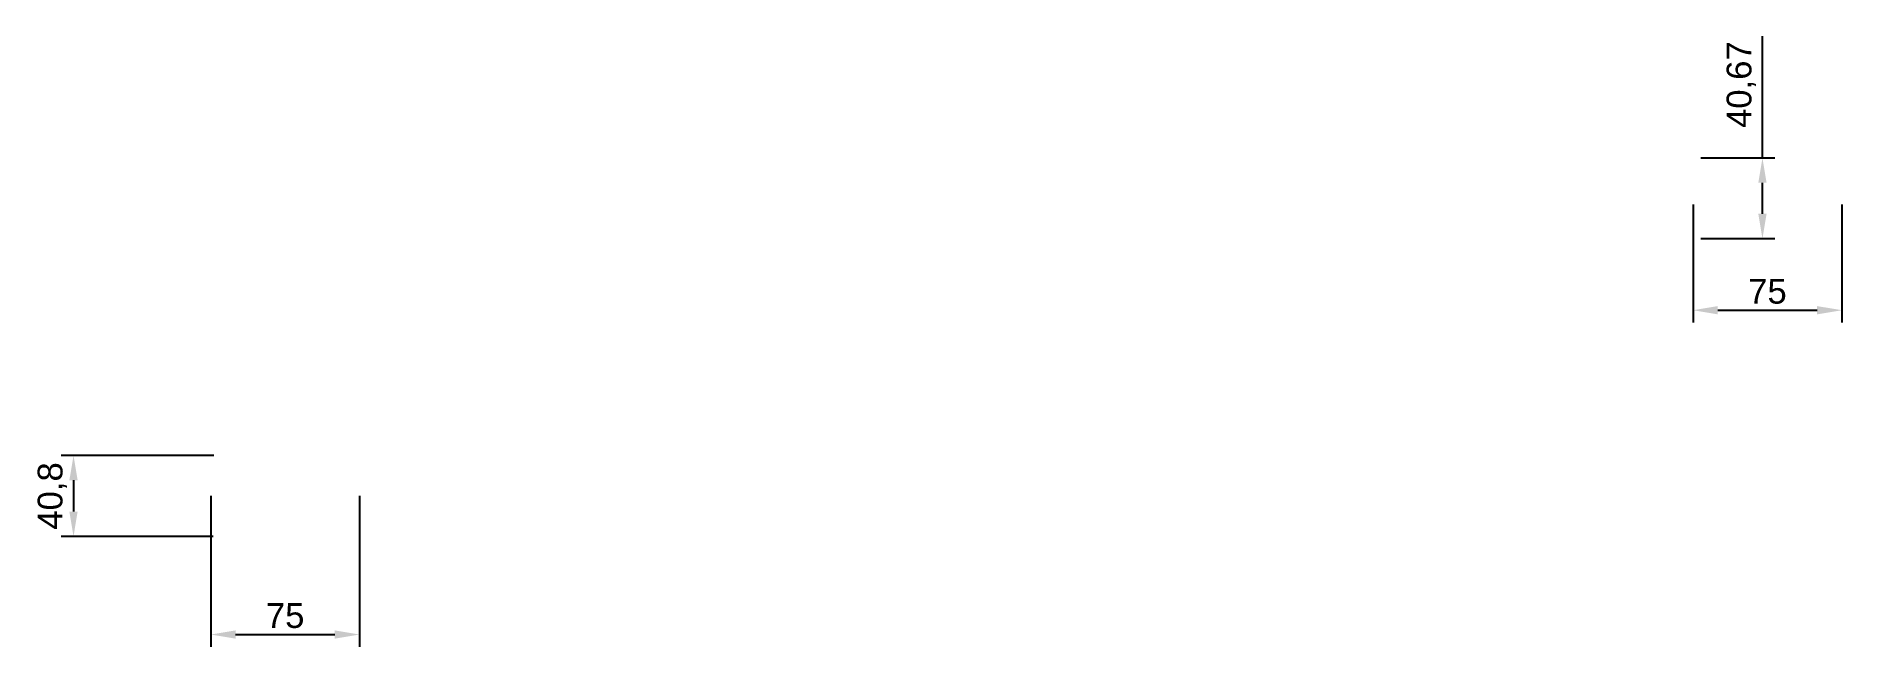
# Model space of a CAD drawing. Header units: millimetres. Extents: x 1304 to 2213, y 915 to 1223.
import ezdxf

# ---------------------------------------------------------------- set-up
doc = ezdxf.new("R2010")
doc.units = ezdxf.units.MM
doc.layers.add('annotations', color=7, linetype='Continuous')
doc.styles.get("Standard").update_dxf_attribs({"font": 'Arial_0.ttf'})
doc.dimstyles.new('Annotative', dxfattribs={"dimscale": 5, "dimtxt": 2.5, "dimasz": 2.5, "dimexe": 1.25, "dimexo": 0.625, "dimtad": 1, "dimtxsty": 'Standard', "dimcen": 2.5, "dimadec": 0, "dimazin": 0, "dimtfac": 1, "dimtmove": 0, "dimatfit": 3, "dimfxl": 1, "dimarcsym": 0})

# ---------------------------------------------------------------- blocks, each defined once
blk = doc.blocks.new('*D21')
at = {"layer": 'annotations', "color": 1, "lineweight": -2}
for p, q in [((1391.59, 990.85), (1391.59, 914.75)), ((1466.59, 990.85), (1466.59, 914.75))]:
    blk.add_line(p, q, dxfattribs=at)
at = {"layer": 'annotations', "color": 0, "lineweight": -2}
blk.add_line((1404.09, 921), (1454.09, 921), dxfattribs=at)
at = {"layer": 'annotations', "color": 0}
for points in [[(1404.09, 923.08), (1404.09, 918.92), (1391.59, 921)], [(1454.09, 923.08), (1454.09, 918.92), (1466.59, 921)]]:
    blk.add_solid(points, dxfattribs=at)
at = {"layer": 'Defpoints', "color": 0}
for p in [(1391.59, 993.97, 134), (1466.59, 993.97, 134), (1466.59, 921)]:
    blk.add_point(p, dxfattribs=at)
at = {"layer": 'annotations', "color": 0, "insert": (1429.09, 930.48), "char_height": 12.5, "attachment_point": 5}
blk.add_mtext('75', dxfattribs=at)
blk = doc.blocks.new('*D24')
at = {"layer": 'annotations', "color": 1, "lineweight": -2}
for p, q in [((1393.09, 1011.26), (1316.22, 1011.26)), ((1392.83, 970.46), (1316.22, 970.46))]:
    blk.add_line(p, q, dxfattribs=at)
at = {"layer": 'annotations', "color": 0, "lineweight": -2}
blk.add_line((1322.47, 998.76), (1322.47, 982.96), dxfattribs=at)
at = {"layer": 'annotations', "color": 0}
for points in [[(1320.38, 998.76), (1324.55, 998.76), (1322.47, 1011.26)], [(1320.38, 982.96), (1324.55, 982.96), (1322.47, 970.46)]]:
    blk.add_solid(points, dxfattribs=at)
at = {"layer": 'Defpoints', "color": 0}
for p in [(1396.21, 1011.26, 134), (1322.47, 970.46), (1395.95, 970.46, 134)]:
    blk.add_point(p, dxfattribs=at)
at = {"layer": 'annotations', "color": 0, "insert": (1311.83, 990.86), "char_height": 12.5, "attachment_point": 5, "rotation": 90}
blk.add_mtext('40,8', dxfattribs=at)
blk = doc.blocks.new('*D37')
at = {"layer": 'annotations', "color": 0, "lineweight": -2}
for p, q in [((2138.39, 1137.76), (2138.39, 1078.26)), ((2213.39, 1137.76), (2213.39, 1078.26)), ((2150.89, 1084.51), (2200.89, 1084.51))]:
    blk.add_line(p, q, dxfattribs=at)
at = {"layer": 'annotations', "color": 0}
for points in [[(2150.89, 1086.59), (2150.89, 1082.42), (2138.39, 1084.51)], [(2200.89, 1086.59), (2200.89, 1082.42), (2213.39, 1084.51)]]:
    blk.add_solid(points, dxfattribs=at)
at = {"layer": 'Defpoints', "color": 0}
for p in [(2138.39, 1140.88), (2213.39, 1140.88), (2213.39, 1084.51)]:
    blk.add_point(p, dxfattribs=at)
at = {"layer": 'annotations', "color": 0, "insert": (2175.89, 1093.99), "char_height": 12.5, "attachment_point": 5}
blk.add_mtext('75', dxfattribs=at)
blk = doc.blocks.new('*D38')
at = {"layer": 'annotations', "color": 0, "lineweight": -2}
for p, q in [((2173.37, 1161.3), (2173.37, 1222.73)), ((2142.36, 1161.3), (2179.62, 1161.3)), ((2173.37, 1133.13), (2173.37, 1148.8)), ((2142.36, 1120.63), (2179.62, 1120.63))]:
    blk.add_line(p, q, dxfattribs=at)
at = {"layer": 'annotations', "color": 0}
for points in [[(2171.28, 1148.8), (2175.45, 1148.8), (2173.37, 1161.3)], [(2171.28, 1133.13), (2175.45, 1133.13), (2173.37, 1120.63)]]:
    blk.add_solid(points, dxfattribs=at)
at = {"layer": 'Defpoints', "color": 0}
for p in [(2139.23, 1161.3), (2173.37, 1161.3), (2139.23, 1120.63)]:
    blk.add_point(p, dxfattribs=at)
at = {"layer": 'annotations', "color": 0, "insert": (2162.73, 1198.26), "char_height": 12.5, "attachment_point": 5, "rotation": 90}
blk.add_mtext('40,67', dxfattribs=at)

msp = doc.modelspace()

# ---------------------------------------------------------------- dimensions: what is measured, and where the dimension line sits
at = {"layer": 'annotations'}
dim = msp.add_linear_dim(base=(2173.368, 1161.295), p1=(2139.231, 1120.625), p2=(2139.231, 1161.295), angle=90, dimstyle='Annotative', dxfattribs=at)
dim.commit()
dim.dimension.update_dxf_attribs({"geometry": '*D38', "text_midpoint": (2162.731, 1198.262)})
dim = msp.add_linear_dim(base=(2213.39, 1084.508), p1=(2138.39, 1140.884), p2=(2213.39, 1140.884), dimstyle='Annotative', dxfattribs=at)
dim.commit()
dim.dimension.update_dxf_attribs({"geometry": '*D37', "text_midpoint": (2175.89, 1093.99)})
dim = msp.add_linear_dim(base=(1322.468, 970.458, 134), p1=(1396.213, 1011.257, 268), p2=(1395.951, 970.458, 268), angle=90, dimstyle='Annotative', override={"dimclre": 1}, dxfattribs=at)
dim.commit()
dim.dimension.update_dxf_attribs({"geometry": '*D24', "text_midpoint": (1311.831, 990.857, 134)})
dim = msp.add_linear_dim(base=(1466.589, 921.001, 134), p1=(1391.589, 993.971, 268), p2=(1466.589, 993.971, 268), dimstyle='Annotative', override={"dimclre": 1}, dxfattribs=at)
dim.commit()
dim.dimension.update_dxf_attribs({"geometry": '*D21', "text_midpoint": (1429.089, 930.483, 134)})

doc.saveas('drawing.dxf')
